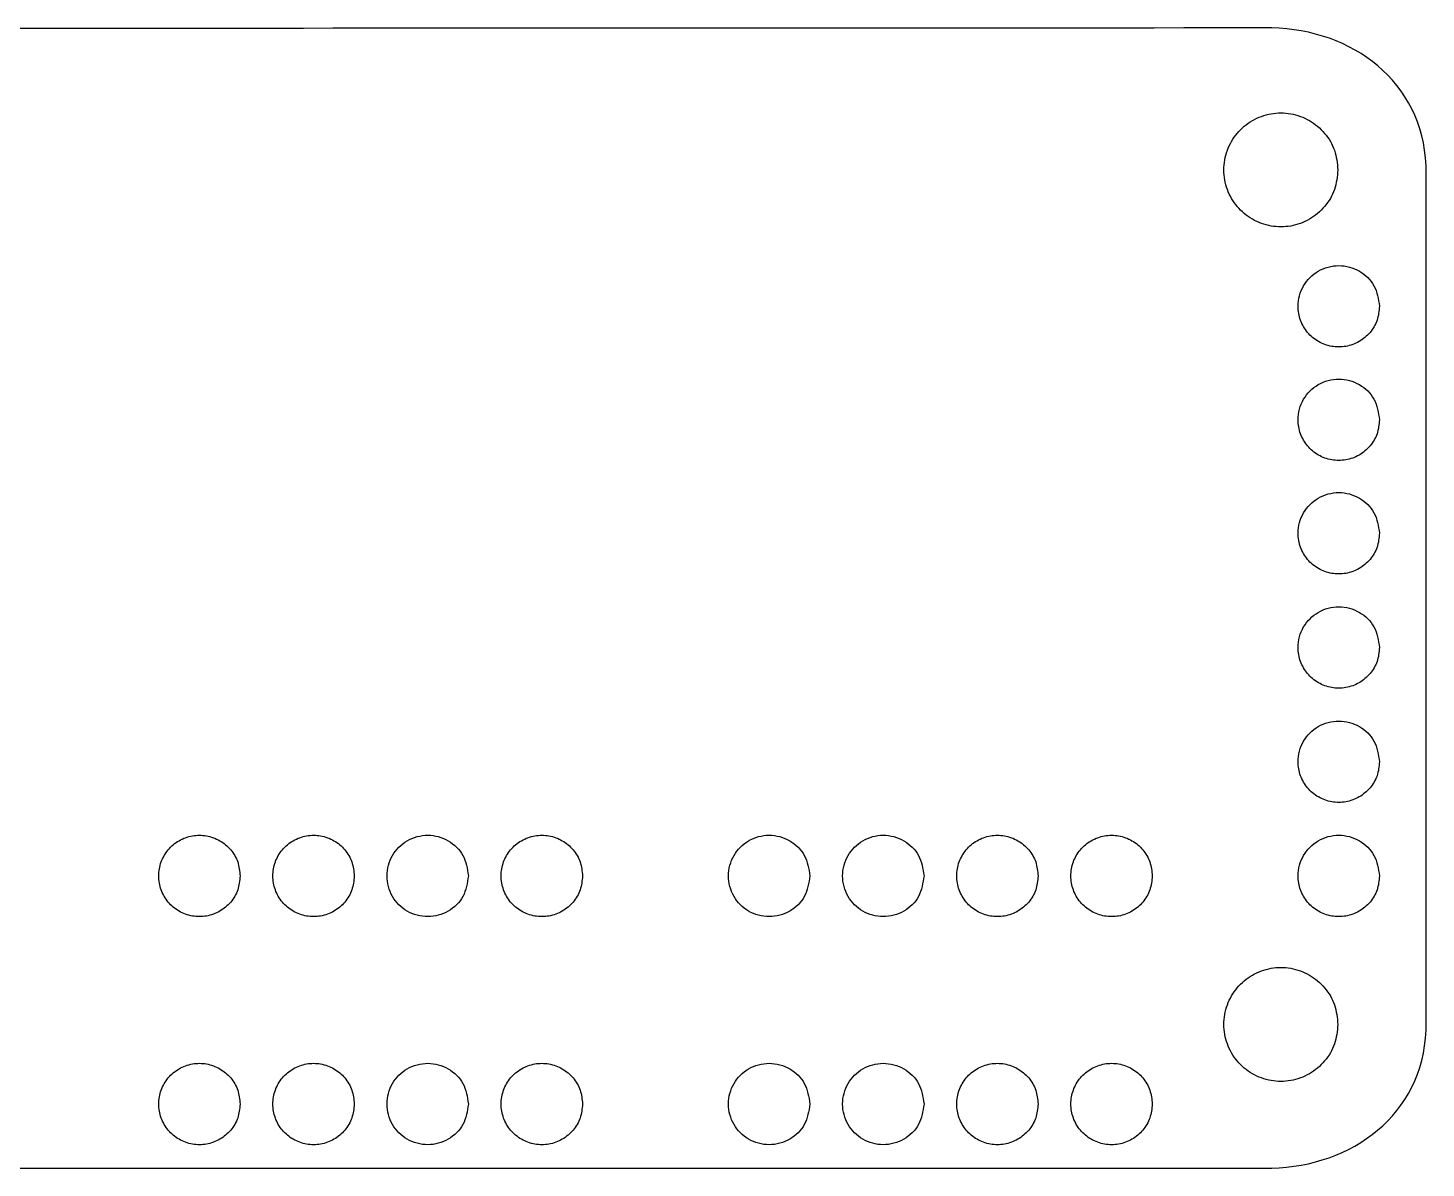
# Model space of a CAD drawing. Extents: x 95 to 331, y 960 to 1056.
# Drawn here: x 213 to 330.8, y 960 to 1056.1 of the extents above; entities that cross this region are included whole.
import ezdxf

# ---------------------------------------------------------------- set-up
doc = ezdxf.new("R2010")
doc.units = 0
doc.layers.add('drawing', color=7, linetype='CONTINUOUS')

msp = doc.modelspace()

# ---------------------------------------------------------------- linework, layer by layer
at = {"layer": 'drawing', "color": 1}
for points in [[(323.393741, 1044.101204)], [(326.899351, 1032.608542)], [(326.899351, 1023.046904)], [(326.899351, 1013.485259)], [(326.899351, 1003.861058)], [(326.899351, 994.236801)], [(230.907953, 984.612518)], [(240.52419, 984.612518)], [(250.140446, 984.612518)], [(259.756653, 984.612518)], [(278.907957, 984.612518)], [(288.524194, 984.612518)], [(298.140431, 984.612518)], [(307.756671, 984.612518)], [(326.899351, 984.612518)], [(323.393741, 972.101182)], [(230.907953, 965.394402)], [(240.52419, 965.394402)], [(250.140446, 965.394402)], [(259.756653, 965.394402)], [(278.907957, 965.394402)], [(288.524194, 965.394402)], [(298.140431, 965.394402)], [(307.756671, 965.394402)]]:
    msp.add_lwpolyline(points, close=True, dxfattribs=at)
for points in [[(317.81641, 1056.060703), (265.08202, 1056.039833), (212.34763, 1056.018953), (159.61324, 1055.998083)], [(330.82031, 1044.453279), (330.52613, 1051.548219), (324.61056, 1055.925866), (317.81641, 1056.060703)], [(316.19374, 1048.258126), (316.679767, 1048.538722), (317.215544, 1048.733209), (317.768213, 1048.829752)], [(317.768213, 1048.829752), (318.312972, 1048.924913), (318.874141, 1048.924913), (319.419269, 1048.829752)], [(319.419269, 1048.829752), (319.97231, 1048.733209), (320.508839, 1048.538722), (320.993741, 1048.258127)], [(314.085934, 1045.75055), (314.275942, 1046.269973), (314.556637, 1046.756144), (314.911463, 1047.180407)], [(314.911463, 1047.180407), (315.271439, 1047.610828), (315.707715, 1047.977531), (316.19374, 1048.258126)], [(320.993741, 1048.258127), (321.478644, 1047.977531), (321.911919, 1047.610828), (322.27602, 1047.180405)], [(322.27602, 1047.180405), (322.63491, 1046.756144), (322.926592, 1046.269974), (323.101545, 1045.750552)], [(313.79374, 1044.101205), (313.793741, 1044.662395), (313.893168, 1045.223585), (314.085934, 1045.75055)], [(323.101545, 1045.750552), (323.27904, 1045.223587), (323.336391, 1044.662396), (323.393741, 1044.101204)], [(314.085935, 1042.451857), (313.893168, 1042.978823), (313.79374, 1043.540014), (313.79374, 1044.101205)], [(323.393741, 1044.101204), (323.336391, 1043.540013), (323.27904, 1042.978823), (323.101546, 1042.451859)], [(330.82031, 971.607575), (330.82031, 995.889475), (330.82031, 1020.171375), (330.82031, 1044.453279)], [(314.911461, 1041.022004), (314.556637, 1041.446265), (314.275943, 1041.932435), (314.085935, 1042.451857)], [(323.101546, 1042.451859), (322.926592, 1041.932436), (322.63491, 1041.446265), (322.27602, 1041.022003)], [(316.193743, 1039.944282), (315.707715, 1040.224877), (315.271439, 1040.591581), (314.911461, 1041.022004)], [(322.27602, 1041.022003), (321.911918, 1040.59158), (321.478643, 1040.224877), (320.993741, 1039.944282)], [(317.768212, 1039.372657), (317.215544, 1039.4692), (316.679768, 1039.663687), (316.193743, 1039.944282)], [(319.419268, 1039.372657), (318.874141, 1039.277495), (318.312971, 1039.277495), (317.768212, 1039.372657)], [(320.993741, 1039.944282), (320.508839, 1039.663687), (319.97231, 1039.4692), (319.419268, 1039.372657)], [(320.508687, 1034.339448), (320.803917, 1034.846353), (321.232155, 1035.274327), (321.739006, 1035.569765)], [(321.739006, 1035.569765), (322.26135, 1035.874233), (322.867186, 1036.03794), (323.469909, 1036.037984)], [(323.469909, 1036.037984), (324.072632, 1036.038028), (324.672242, 1035.874409), (325.200816, 1035.569764)], [(325.200816, 1035.569764), (325.713713, 1035.274156), (326.159726, 1034.845764), (326.431132, 1034.339447)], [(320.040467, 1032.608544), (320.041444, 1033.210819), (320.204434, 1033.817049), (320.508687, 1034.339448)], [(326.431132, 1034.339447), (326.710835, 1033.817654), (326.805094, 1033.2131), (326.899351, 1032.608542)], [(320.24923, 1031.43014), (320.111331, 1031.806369), (320.039815, 1032.206575), (320.040467, 1032.608544)], [(326.899351, 1032.608542), (326.858377, 1032.207591), (326.817403, 1031.806639), (326.69059, 1031.43014)], [(320.839042, 1030.408553), (320.585577, 1030.711747), (320.385155, 1031.059295), (320.24923, 1031.43014)], [(326.69059, 1031.43014), (326.565592, 1031.059029), (326.357194, 1030.711677), (326.100778, 1030.408555)], [(321.755187, 1029.638557), (321.407925, 1029.839013), (321.096186, 1030.100957), (320.839042, 1030.408553)], [(322.880097, 1029.230151), (322.485236, 1029.299133), (322.10245, 1029.438101), (321.755187, 1029.638557)], [(325.184631, 1029.638557), (324.838185, 1029.438082), (324.454854, 1029.299129), (324.059723, 1029.230151)], [(326.100778, 1030.408555), (325.840639, 1030.101032), (325.531077, 1029.839033), (325.184631, 1029.638557)], [(324.059723, 1029.230151), (323.670247, 1029.162161), (323.269306, 1029.162157), (322.880097, 1029.230151)], [(320.508687, 1024.77781), (320.803917, 1025.284716), (321.232155, 1025.712689), (321.739006, 1026.008127)], [(321.739006, 1026.008127), (322.26135, 1026.312595), (322.867186, 1026.476303), (323.469909, 1026.476347)], [(323.469909, 1026.476347), (324.072632, 1026.476391), (324.672242, 1026.312771), (325.200816, 1026.008126)], [(325.200816, 1026.008126), (325.713713, 1025.712518), (326.159726, 1025.284126), (326.431132, 1024.777809)], [(320.040467, 1023.046906), (320.041444, 1023.649181), (320.204434, 1024.255411), (320.508687, 1024.77781)], [(326.431132, 1024.777809), (326.710835, 1024.256017), (326.805094, 1023.651462), (326.899351, 1023.046904)], [(320.24923, 1021.868502), (320.111331, 1022.244731), (320.039815, 1022.644938), (320.040467, 1023.046906)], [(326.899351, 1023.046904), (326.858377, 1022.645953), (326.817403, 1022.245001), (326.69059, 1021.868502)], [(320.839042, 1020.846916), (320.585577, 1021.150109), (320.385155, 1021.497658), (320.24923, 1021.868502)], [(326.69059, 1021.868502), (326.565592, 1021.497391), (326.357194, 1021.150039), (326.100778, 1020.846917)], [(321.755187, 1020.076919), (321.407925, 1020.277376), (321.096186, 1020.53932), (320.839042, 1020.846916)], [(322.880097, 1019.668513), (322.485236, 1019.737495), (322.10245, 1019.876463), (321.755187, 1020.076919)], [(325.184631, 1020.07692), (324.838185, 1019.876444), (324.454854, 1019.737491), (324.059723, 1019.668513)], [(326.100778, 1020.846917), (325.840639, 1020.539394), (325.531077, 1020.277396), (325.184631, 1020.07692)], [(324.059723, 1019.668513), (323.670247, 1019.600523), (323.269306, 1019.600519), (322.880097, 1019.668513)], [(321.739006, 1016.446482), (322.26135, 1016.75095), (322.867186, 1016.914657), (323.469909, 1016.914701)], [(323.469909, 1016.914701), (324.072632, 1016.914745), (324.672242, 1016.751126), (325.200816, 1016.446481)], [(320.508687, 1015.216165), (320.803917, 1015.72307), (321.232155, 1016.151044), (321.739006, 1016.446482)], [(325.200816, 1016.446481), (325.713713, 1016.150872), (326.159726, 1015.722481), (326.431132, 1015.216164)], [(320.040467, 1013.485261), (320.041444, 1014.087536), (320.204434, 1014.693766), (320.508687, 1015.216165)], [(326.431132, 1015.216164), (326.710835, 1014.694371), (326.805094, 1014.089817), (326.899351, 1013.485259)], [(320.24923, 1012.306857), (320.111331, 1012.683086), (320.039815, 1013.083292), (320.040467, 1013.485261)], [(326.899351, 1013.485259), (326.858377, 1013.084307), (326.817403, 1012.683355), (326.69059, 1012.306856)], [(320.839042, 1011.28527), (320.585577, 1011.588464), (320.385155, 1011.936012), (320.24923, 1012.306857)], [(326.69059, 1012.306856), (326.565592, 1011.935746), (326.357194, 1011.588394), (326.100778, 1011.285272)], [(321.755187, 1010.515274), (321.407925, 1010.71573), (321.096186, 1010.977674), (320.839042, 1011.28527)], [(326.100778, 1011.285272), (325.840639, 1010.977749), (325.531077, 1010.71575), (325.184631, 1010.515274)], [(322.880097, 1010.106868), (322.485236, 1010.175849), (322.10245, 1010.314818), (321.755187, 1010.515274)], [(324.059723, 1010.106868), (323.670247, 1010.038877), (323.269306, 1010.038874), (322.880097, 1010.106868)], [(325.184631, 1010.515274), (324.838185, 1010.314799), (324.454854, 1010.175846), (324.059723, 1010.106868)], [(321.739006, 1006.822281), (322.26135, 1007.12675), (322.867186, 1007.290457), (323.469909, 1007.290501)], [(323.469909, 1007.290501), (324.072632, 1007.290545), (324.672242, 1007.126925), (325.200816, 1006.822281)], [(320.508687, 1005.591965), (320.803917, 1006.09887), (321.232155, 1006.526843), (321.739006, 1006.822281)], [(325.200816, 1006.822281), (325.713713, 1006.526672), (326.159726, 1006.098281), (326.431132, 1005.591964)], [(320.040467, 1003.86106), (320.041444, 1004.463335), (320.204434, 1005.069565), (320.508687, 1005.591965)], [(326.431132, 1005.591964), (326.710835, 1005.070171), (326.805094, 1004.465616), (326.899351, 1003.861058)], [(320.24923, 1002.682656), (320.111331, 1003.058885), (320.039815, 1003.459092), (320.040467, 1003.86106)], [(326.899351, 1003.861058), (326.858377, 1003.460107), (326.817403, 1003.059155), (326.69059, 1002.682656)], [(320.839042, 1001.66107), (320.585577, 1001.964264), (320.385155, 1002.311812), (320.24923, 1002.682656)], [(326.69059, 1002.682656), (326.565592, 1002.311546), (326.357194, 1001.964193), (326.100778, 1001.661072)], [(321.755187, 1000.891074), (321.407925, 1001.09153), (321.096186, 1001.353474), (320.839042, 1001.66107)], [(326.100778, 1001.661072), (325.840639, 1001.353548), (325.531077, 1001.09155), (325.184631, 1000.891074)], [(322.880097, 1000.482668), (322.485236, 1000.551649), (322.10245, 1000.690618), (321.755187, 1000.891074)], [(324.059723, 1000.482668), (323.670247, 1000.414677), (323.269306, 1000.414673), (322.880097, 1000.482668)], [(325.184631, 1000.891074), (324.838185, 1000.690599), (324.454854, 1000.551646), (324.059723, 1000.482668)], [(320.508687, 995.967708), (320.803917, 996.474613), (321.232155, 996.902586), (321.739006, 997.198024)], [(321.739006, 997.198024), (322.26135, 997.502493), (322.867186, 997.6662), (323.469909, 997.666244)], [(323.469909, 997.666244), (324.072632, 997.666288), (324.672242, 997.502668), (325.200816, 997.198024)], [(325.200816, 997.198024), (325.713713, 996.902415), (326.159726, 996.474024), (326.431132, 995.967707)], [(320.040467, 994.236803), (320.041444, 994.839078), (320.204434, 995.445308), (320.508687, 995.967708)], [(326.431132, 995.967707), (326.710835, 995.445914), (326.805094, 994.841359), (326.899351, 994.236801)], [(320.24923, 993.058399), (320.111331, 993.434628), (320.039815, 993.834835), (320.040467, 994.236803)], [(326.899351, 994.236801), (326.858377, 993.83585), (326.817403, 993.434898), (326.69059, 993.058399)], [(320.839042, 992.036813), (320.585577, 992.340007), (320.385155, 992.687555), (320.24923, 993.058399)], [(326.69059, 993.058399), (326.565592, 992.687289), (326.357194, 992.339936), (326.100778, 992.036815)], [(321.755187, 991.266817), (321.407925, 991.467273), (321.096186, 991.729217), (320.839042, 992.036813)], [(326.100778, 992.036815), (325.840639, 991.729291), (325.531077, 991.467293), (325.184631, 991.266817)], [(322.880097, 990.858411), (322.485236, 990.927392), (322.10245, 991.066361), (321.755187, 991.266817)], [(324.059723, 990.858411), (323.670247, 990.79042), (323.269306, 990.790416), (322.880097, 990.858411)], [(325.184631, 991.266817), (324.838185, 991.066342), (324.454854, 990.927389), (324.059723, 990.858411)], [(224.847646, 986.812507), (225.104838, 987.12003), (225.416542, 987.382027), (225.763792, 987.582503)], [(225.763792, 987.582503), (226.111042, 987.782978), (226.493837, 987.921933), (226.888701, 987.99091)], [(226.888701, 987.99091), (227.277913, 988.058899), (227.678851, 988.058899), (228.068325, 987.99091)], [(228.068325, 987.99091), (228.463456, 987.921933), (228.846788, 987.782978), (229.193234, 987.582502)], [(229.193234, 987.582502), (229.539679, 987.382027), (229.849238, 987.120031), (230.109376, 986.812509)], [(234.463883, 986.812507), (234.721075, 987.12003), (235.032779, 987.382027), (235.380029, 987.582503)], [(235.380029, 987.582503), (235.727279, 987.782978), (236.110074, 987.921933), (236.504938, 987.99091)], [(236.504938, 987.99091), (236.89415, 988.058899), (237.295087, 988.058899), (237.684562, 987.99091)], [(237.684562, 987.99091), (238.079693, 987.921933), (238.463025, 987.782978), (238.809471, 987.582502)], [(238.809471, 987.582502), (239.155916, 987.382027), (239.465475, 987.120031), (239.725613, 986.812509)], [(243.749782, 986.343424), (244.045262, 986.849744), (244.473317, 987.278144), (244.980101, 987.573741)], [(244.980101, 987.573741), (245.502374, 987.878373), (246.108263, 988.04196), (246.711004, 988.041961)], [(246.711004, 988.041961), (247.313746, 988.041961), (247.91334, 987.878373), (248.44191, 987.57374)], [(248.44191, 987.57374), (248.954801, 987.278143), (249.400819, 986.849744), (249.672227, 986.343423)], [(253.696345, 986.812507), (253.953537, 987.12003), (254.265242, 987.382027), (254.612491, 987.582503)], [(254.612491, 987.582503), (254.959741, 987.782978), (255.342536, 987.921933), (255.7374, 987.99091)], [(255.7374, 987.99091), (256.126612, 988.058899), (256.52755, 988.058899), (256.917025, 987.99091)], [(256.917025, 987.99091), (257.312155, 987.921933), (257.695487, 987.782978), (258.041933, 987.582502)], [(258.041933, 987.582502), (258.388378, 987.382027), (258.697937, 987.120031), (258.958076, 986.812509)], [(272.517293, 986.343424), (272.812773, 986.849745), (273.240828, 987.278146), (273.747612, 987.573743)], [(273.747612, 987.573743), (274.269885, 987.878375), (274.875774, 988.041962), (275.478515, 988.041962)], [(275.478515, 988.041962), (276.081257, 988.041962), (276.680851, 987.878375), (277.209421, 987.573743)], [(277.209421, 987.573743), (277.722312, 987.278145), (278.16833, 986.849745), (278.439739, 986.343424)], [(282.13353, 986.343424), (282.42901, 986.849744), (282.857065, 987.278144), (283.363849, 987.573741)], [(283.363849, 987.573741), (283.886122, 987.878373), (284.492011, 988.04196), (285.094752, 988.041961)], [(285.094752, 988.041961), (285.697494, 988.041961), (286.297088, 987.878373), (286.825658, 987.57374)], [(286.825658, 987.57374), (287.338549, 987.278143), (287.784567, 986.849744), (288.055975, 986.343423)], [(292.080123, 986.812507), (292.337316, 987.12003), (292.64902, 987.382027), (292.99627, 987.582503)], [(292.99627, 987.582503), (293.34352, 987.782978), (293.726315, 987.921933), (294.121178, 987.99091)], [(294.121178, 987.99091), (294.51039, 988.058899), (294.911328, 988.058899), (295.300803, 987.99091)], [(295.300803, 987.99091), (295.695933, 987.921933), (296.079266, 987.782978), (296.425712, 987.582502)], [(296.425712, 987.582502), (296.772157, 987.382027), (297.081716, 987.120031), (297.341854, 986.812509)], [(301.696364, 986.812507), (301.953556, 987.12003), (302.265261, 987.382027), (302.61251, 987.582503)], [(302.61251, 987.582503), (302.95976, 987.782978), (303.342555, 987.921933), (303.737419, 987.99091)], [(303.737419, 987.99091), (304.126631, 988.058899), (304.527569, 988.058899), (304.917044, 987.99091)], [(304.917044, 987.99091), (305.312174, 987.921933), (305.695506, 987.782978), (306.041952, 987.582502)], [(306.041952, 987.582502), (306.388397, 987.382027), (306.697956, 987.120031), (306.958095, 986.812509)], [(320.508687, 986.343424), (320.803917, 986.850329), (321.232155, 987.278303), (321.739006, 987.573741)], [(321.739006, 987.573741), (322.26135, 987.878209), (322.867186, 988.041916), (323.469909, 988.04196)], [(323.469909, 988.04196), (324.072632, 988.042005), (324.672242, 987.878385), (325.200816, 987.57374)], [(325.200816, 987.57374), (325.713713, 987.278132), (326.159726, 986.84974), (326.431132, 986.343423)], [(224.257831, 985.790922), (224.393586, 986.162033), (224.594135, 986.509386), (224.847646, 986.812507)], [(230.109376, 986.812509), (230.365793, 986.509387), (230.574193, 986.162033), (230.699192, 985.790921)], [(233.874068, 985.790922), (234.009823, 986.162033), (234.210371, 986.509386), (234.463883, 986.812507)], [(239.725613, 986.812509), (239.98203, 986.509387), (240.19043, 986.162033), (240.315429, 985.790921)], [(243.281562, 984.61252), (243.281562, 985.217073), (243.44527, 985.821627), (243.749782, 986.343424)], [(249.672227, 986.343423), (249.951931, 985.821627), (250.046188, 985.217072), (250.140446, 984.612518)], [(253.106531, 985.790922), (253.242286, 986.162033), (253.442834, 986.509386), (253.696345, 986.812507)], [(258.958076, 986.812509), (259.214492, 986.509387), (259.422892, 986.162033), (259.547891, 985.790921)], [(272.049073, 984.61252), (272.049073, 985.217073), (272.212782, 985.821627), (272.517293, 986.343424)], [(278.439739, 986.343424), (278.719443, 985.821627), (278.8137, 985.217072), (278.907957, 984.612518)], [(281.66531, 984.61252), (281.66531, 985.217073), (281.829018, 985.821627), (282.13353, 986.343424)], [(288.055975, 986.343423), (288.335679, 985.821627), (288.429936, 985.217072), (288.524194, 984.612518)], [(291.490309, 985.790922), (291.626064, 986.162033), (291.826612, 986.509386), (292.080123, 986.812507)], [(297.341854, 986.812509), (297.598271, 986.509387), (297.80667, 986.162033), (297.93167, 985.790921)], [(301.10655, 985.790922), (301.242304, 986.162033), (301.442853, 986.509386), (301.696364, 986.812507)], [(306.958095, 986.812509), (307.214511, 986.509387), (307.422911, 986.162033), (307.54791, 985.790921)], [(320.040467, 984.61252), (320.041444, 985.214795), (320.204434, 985.821025), (320.508687, 986.343424)], [(326.431132, 986.343423), (326.710835, 985.82163), (326.805094, 985.217076), (326.899351, 984.612518)], [(224.049068, 984.61252), (224.049068, 985.013471), (224.120106, 985.414423), (224.257831, 985.790922)], [(230.699192, 985.790921), (230.826005, 985.414423), (230.86698, 985.013473), (230.907953, 984.612518)], [(233.665305, 984.61252), (233.665305, 985.013471), (233.736343, 985.414423), (233.874068, 985.790922)], [(240.315429, 985.790921), (240.442242, 985.414423), (240.483216, 985.013473), (240.52419, 984.612518)], [(252.897768, 984.61252), (252.897768, 985.013471), (252.968805, 985.414423), (253.106531, 985.790922)], [(259.547891, 985.790921), (259.674705, 985.414423), (259.715679, 985.013473), (259.756653, 984.612518)], [(291.281546, 984.61252), (291.281546, 985.013471), (291.352583, 985.414423), (291.490309, 985.790922)], [(297.93167, 985.790921), (298.058483, 985.414423), (298.099457, 985.013473), (298.140431, 984.612518)], [(300.897786, 984.61252), (300.897787, 985.013471), (300.968824, 985.414423), (301.10655, 985.790922)], [(307.54791, 985.790921), (307.674724, 985.414423), (307.715698, 985.013473), (307.756671, 984.612518)], [(224.257832, 983.434116), (224.120106, 983.810615), (224.049068, 984.211567), (224.049068, 984.61252)], [(230.907953, 984.612518), (230.86698, 984.211567), (230.826005, 983.810615), (230.699191, 983.434116)], [(233.874069, 983.434116), (233.736343, 983.810615), (233.665305, 984.211567), (233.665305, 984.61252)], [(240.52419, 984.612518), (240.483216, 984.211567), (240.442242, 983.810615), (240.315428, 983.434116)], [(243.749783, 982.881614), (243.44527, 983.403411), (243.281562, 984.007965), (243.281562, 984.61252)], [(250.140446, 984.612518), (250.046188, 984.007963), (249.951931, 983.403411), (249.672227, 982.881615)], [(253.106531, 983.434116), (252.968805, 983.810615), (252.897767, 984.211567), (252.897768, 984.61252)], [(259.756653, 984.612518), (259.715679, 984.211567), (259.674705, 983.810615), (259.547891, 983.434116)], [(272.517294, 982.881614), (272.212782, 983.403411), (272.049073, 984.007965), (272.049073, 984.61252)], [(278.907957, 984.612518), (278.8137, 984.007963), (278.719443, 983.403411), (278.439739, 982.881615)], [(282.133531, 982.881614), (281.829018, 983.403411), (281.66531, 984.007965), (281.66531, 984.61252)], [(288.524194, 984.612518), (288.429936, 984.007963), (288.335679, 983.403411), (288.055975, 982.881615)], [(291.490309, 983.434116), (291.352583, 983.810615), (291.281546, 984.211567), (291.281546, 984.61252)], [(298.140431, 984.612518), (298.099457, 984.211567), (298.058483, 983.810615), (297.931669, 983.434116)], [(301.10655, 983.434116), (300.968824, 983.810615), (300.897786, 984.211567), (300.897786, 984.61252)], [(307.756671, 984.612518), (307.715698, 984.211567), (307.674723, 983.810615), (307.54791, 983.434116)], [(320.24923, 983.434116), (320.111331, 983.810345), (320.039815, 984.210551), (320.040467, 984.61252)], [(326.899351, 984.612518), (326.858377, 984.211567), (326.817403, 983.810615), (326.69059, 983.434116)], [(224.847646, 982.412532), (224.594135, 982.715653), (224.393587, 983.063005), (224.257832, 983.434116)], [(225.763792, 981.642536), (225.416542, 981.843012), (225.104838, 982.105009), (224.847646, 982.412532)], [(230.109378, 982.412532), (229.849239, 982.105009), (229.539678, 981.843012), (229.193232, 981.642535)], [(230.699191, 983.434116), (230.574193, 983.063005), (230.365794, 982.715653), (230.109378, 982.412532)], [(234.463883, 982.412532), (234.210372, 982.715653), (234.009824, 983.063005), (233.874069, 983.434116)], [(235.380029, 981.642536), (235.032779, 981.843012), (234.721075, 982.105009), (234.463883, 982.412532)], [(239.725615, 982.412532), (239.465476, 982.105009), (239.155915, 981.843012), (238.809469, 981.642535)], [(240.315428, 983.434116), (240.190429, 983.063005), (239.98203, 982.715653), (239.725615, 982.412532)], [(244.980101, 981.651296), (244.473317, 981.946893), (244.045263, 982.375293), (243.749783, 982.881614)], [(249.672227, 982.881615), (249.400819, 982.375294), (248.954801, 981.946894), (248.44191, 981.651297)], [(253.696345, 982.412532), (253.442834, 982.715653), (253.242286, 983.063005), (253.106531, 983.434116)], [(254.612491, 981.642536), (254.265242, 981.843012), (253.953537, 982.105009), (253.696345, 982.412532)], [(258.958077, 982.412532), (258.697938, 982.105009), (258.388378, 981.843012), (258.041931, 981.642535)], [(259.547891, 983.434116), (259.422892, 983.063005), (259.214493, 982.715653), (258.958077, 982.412532)], [(273.747612, 981.651296), (273.240828, 981.946893), (272.812774, 982.375293), (272.517294, 982.881614)], [(278.439739, 982.881615), (278.16833, 982.375294), (277.722312, 981.946894), (277.209421, 981.651297)], [(283.363849, 981.651296), (282.857065, 981.946893), (282.429011, 982.375293), (282.133531, 982.881614)], [(288.055975, 982.881615), (287.784567, 982.375294), (287.338549, 981.946894), (286.825658, 981.651297)], [(292.080123, 982.412532), (291.826612, 982.715653), (291.626064, 983.063005), (291.490309, 983.434116)], [(292.99627, 981.642536), (292.64902, 981.843012), (292.337316, 982.105009), (292.080123, 982.412532)], [(297.341855, 982.412532), (297.081716, 982.105009), (296.772156, 981.843012), (296.42571, 981.642535)], [(297.931669, 983.434116), (297.80667, 983.063005), (297.598271, 982.715653), (297.341855, 982.412532)], [(301.696364, 982.412532), (301.442853, 982.715653), (301.242305, 983.063005), (301.10655, 983.434116)], [(302.61251, 981.642536), (302.265261, 981.843012), (301.953556, 982.105009), (301.696364, 982.412532)], [(306.958096, 982.412532), (306.697957, 982.105009), (306.388397, 981.843012), (306.04195, 981.642535)], [(307.54791, 983.434116), (307.422911, 983.063005), (307.214512, 982.715653), (306.958096, 982.412532)], [(320.839042, 982.41253), (320.585577, 982.715723), (320.385155, 983.063271), (320.24923, 983.434116)], [(321.755187, 981.642533), (321.407925, 981.84299), (321.096186, 982.104933), (320.839042, 982.41253)], [(326.100778, 982.412531), (325.840639, 982.105008), (325.531077, 981.843009), (325.184631, 981.642533)], [(326.69059, 983.434116), (326.565592, 983.063005), (326.357194, 982.715653), (326.100778, 982.412531)], [(226.888701, 981.234127), (226.493837, 981.303104), (226.111042, 981.44206), (225.763792, 981.642536)], [(228.068327, 981.234127), (227.678851, 981.166137), (227.277913, 981.166137), (226.888701, 981.234127)], [(229.193232, 981.642535), (228.846787, 981.442059), (228.463456, 981.303104), (228.068327, 981.234127)], [(236.504938, 981.234127), (236.110074, 981.303104), (235.727279, 981.44206), (235.380029, 981.642536)], [(237.684563, 981.234127), (237.295088, 981.166137), (236.89415, 981.166137), (236.504938, 981.234127)], [(238.809469, 981.642535), (238.463024, 981.442059), (238.079693, 981.303104), (237.684563, 981.234127)], [(246.711004, 981.183077), (246.108263, 981.183078), (245.502374, 981.346664), (244.980101, 981.651296)], [(248.44191, 981.651297), (247.91334, 981.346664), (247.313746, 981.183077), (246.711004, 981.183077)], [(255.7374, 981.234127), (255.342536, 981.303104), (254.959741, 981.44206), (254.612491, 981.642536)], [(256.917026, 981.234127), (256.527551, 981.166137), (256.126613, 981.166137), (255.7374, 981.234127)], [(258.041931, 981.642535), (257.695486, 981.442059), (257.312155, 981.303104), (256.917026, 981.234127)], [(275.478515, 981.183077), (274.875774, 981.183078), (274.269885, 981.346664), (273.747612, 981.651296)], [(277.209421, 981.651297), (276.680851, 981.346664), (276.081257, 981.183077), (275.478515, 981.183077)], [(285.094752, 981.183077), (284.492011, 981.183078), (283.886122, 981.346664), (283.363849, 981.651296)], [(286.825658, 981.651297), (286.297088, 981.346664), (285.697494, 981.183077), (285.094752, 981.183077)], [(294.121179, 981.234127), (293.726315, 981.303104), (293.34352, 981.44206), (292.99627, 981.642536)], [(295.300804, 981.234127), (294.911329, 981.166137), (294.510391, 981.166137), (294.121179, 981.234127)], [(296.42571, 981.642535), (296.079264, 981.442059), (295.695933, 981.303104), (295.300804, 981.234127)], [(303.737419, 981.234127), (303.342555, 981.303104), (302.95976, 981.44206), (302.61251, 981.642536)], [(304.917045, 981.234127), (304.52757, 981.166137), (304.126631, 981.166137), (303.737419, 981.234127)], [(306.04195, 981.642535), (305.695505, 981.442059), (305.312174, 981.303104), (304.917045, 981.234127)], [(322.880097, 981.234127), (322.485236, 981.303109), (322.10245, 981.442077), (321.755187, 981.642533)], [(324.059723, 981.234127), (323.670247, 981.166137), (323.269306, 981.166133), (322.880097, 981.234127)], [(325.184631, 981.642533), (324.838185, 981.442058), (324.454854, 981.303105), (324.059723, 981.234127)], [(316.19374, 976.258103), (316.679767, 976.538699), (317.215544, 976.733187), (317.768213, 976.829729)], [(317.768213, 976.829729), (318.312972, 976.924891), (318.874141, 976.924891), (319.419269, 976.829729)], [(319.419269, 976.829729), (319.97231, 976.733187), (320.508839, 976.538699), (320.993741, 976.258104)], [(314.911463, 975.180384), (315.271439, 975.610806), (315.707715, 975.977508), (316.19374, 976.258103)], [(320.993741, 976.258104), (321.478644, 975.977509), (321.911919, 975.610805), (322.27602, 975.180382)], [(314.085934, 973.750527), (314.275942, 974.269951), (314.556637, 974.756122), (314.911463, 975.180384)], [(322.27602, 975.180382), (322.63491, 974.756121), (322.926592, 974.269952), (323.101545, 973.75053)], [(313.79374, 972.101183), (313.793741, 972.662373), (313.893168, 973.223563), (314.085934, 973.750527)], [(323.101545, 973.75053), (323.27904, 973.223564), (323.336391, 972.662374), (323.393741, 972.101182)], [(314.085935, 970.451834), (313.893168, 970.9788), (313.79374, 971.539991), (313.79374, 972.101183)], [(323.393741, 972.101182), (323.336391, 971.53999), (323.27904, 970.9788), (323.101546, 970.451836)], [(317.81641, 960.000155), (324.56786, 960.131655), (330.52936, 964.488055), (330.82031, 971.607575)], [(314.911461, 969.021981), (314.556637, 969.446243), (314.275943, 969.932412), (314.085935, 970.451834)], [(323.101546, 970.451836), (322.926592, 969.932413), (322.63491, 969.446243), (322.27602, 969.02198)], [(224.847646, 967.594388), (225.104838, 967.901911), (225.416542, 968.163908), (225.763792, 968.364384)], [(225.763792, 968.364384), (226.111042, 968.564861), (226.493837, 968.703817), (226.888701, 968.772794)], [(226.888701, 968.772794), (227.277913, 968.840784), (227.678851, 968.840784), (228.068325, 968.772794)], [(228.068325, 968.772794), (228.463456, 968.703816), (228.846788, 968.56486), (229.193234, 968.364384)], [(229.193234, 968.364384), (229.539679, 968.163908), (229.849238, 967.901912), (230.109376, 967.59439)], [(234.463883, 967.594388), (234.721075, 967.901911), (235.032779, 968.163908), (235.380029, 968.364384)], [(235.380029, 968.364384), (235.727279, 968.564861), (236.110074, 968.703817), (236.504938, 968.772794)], [(236.504938, 968.772794), (236.89415, 968.840784), (237.295087, 968.840784), (237.684562, 968.772794)], [(237.684562, 968.772794), (238.079693, 968.703816), (238.463025, 968.56486), (238.809471, 968.364384)], [(238.809471, 968.364384), (239.155916, 968.163908), (239.465475, 967.901912), (239.725613, 967.59439)], [(243.749782, 967.125306), (244.045262, 967.631626), (244.473317, 968.060027), (244.980101, 968.355624)], [(244.980101, 968.355624), (245.502374, 968.660256), (246.108263, 968.823843), (246.711004, 968.823843)], [(246.711004, 968.823843), (247.313746, 968.823843), (247.91334, 968.660256), (248.44191, 968.355624)], [(248.44191, 968.355624), (248.954801, 968.060026), (249.400819, 967.631626), (249.672227, 967.125306)], [(253.696345, 967.594388), (253.953537, 967.901911), (254.265242, 968.163908), (254.612491, 968.364384)], [(254.612491, 968.364384), (254.959741, 968.564861), (255.342536, 968.703817), (255.7374, 968.772794)], [(255.7374, 968.772794), (256.126612, 968.840784), (256.52755, 968.840784), (256.917025, 968.772794)], [(256.917025, 968.772794), (257.312155, 968.703816), (257.695487, 968.56486), (258.041933, 968.364384)], [(258.041933, 968.364384), (258.388378, 968.163908), (258.697937, 967.901912), (258.958076, 967.59439)], [(272.517293, 967.125306), (272.812773, 967.631626), (273.240828, 968.060027), (273.747612, 968.355624)], [(273.747612, 968.355624), (274.269885, 968.660256), (274.875774, 968.823843), (275.478515, 968.823843)], [(275.478515, 968.823843), (276.081257, 968.823843), (276.680851, 968.660256), (277.209421, 968.355624)], [(277.209421, 968.355624), (277.722312, 968.060026), (278.16833, 967.631626), (278.439739, 967.125306)], [(282.13353, 967.125306), (282.42901, 967.631626), (282.857065, 968.060027), (283.363849, 968.355624)], [(283.363849, 968.355624), (283.886122, 968.660256), (284.492011, 968.823843), (285.094752, 968.823843)], [(285.094752, 968.823843), (285.697494, 968.823843), (286.297088, 968.660256), (286.825658, 968.355624)], [(286.825658, 968.355624), (287.338549, 968.060026), (287.784567, 967.631626), (288.055975, 967.125306)], [(292.080123, 967.594388), (292.337316, 967.901911), (292.64902, 968.163908), (292.99627, 968.364384)], [(292.99627, 968.364384), (293.34352, 968.564861), (293.726315, 968.703817), (294.121178, 968.772794)], [(294.121178, 968.772794), (294.51039, 968.840784), (294.911328, 968.840784), (295.300803, 968.772794)], [(295.300803, 968.772794), (295.695933, 968.703816), (296.079266, 968.56486), (296.425712, 968.364384)], [(296.425712, 968.364384), (296.772157, 968.163908), (297.081716, 967.901912), (297.341854, 967.59439)], [(301.696364, 967.594388), (301.953556, 967.901911), (302.265261, 968.163908), (302.61251, 968.364384)], [(302.61251, 968.364384), (302.95976, 968.564861), (303.342555, 968.703817), (303.737419, 968.772794)], [(303.737419, 968.772794), (304.126631, 968.840784), (304.527569, 968.840784), (304.917044, 968.772794)], [(304.917044, 968.772794), (305.312174, 968.703816), (305.695506, 968.56486), (306.041952, 968.364384)], [(306.041952, 968.364384), (306.388397, 968.163908), (306.697956, 967.901912), (306.958095, 967.59439)], [(316.193743, 967.944259), (315.707715, 968.224855), (315.271439, 968.591558), (314.911461, 969.021981)], [(322.27602, 969.02198), (321.911918, 968.591558), (321.478643, 968.224854), (320.993741, 967.944259)], [(224.257831, 966.572804), (224.393586, 966.943914), (224.594135, 967.291267), (224.847646, 967.594388)], [(230.109376, 967.59439), (230.365793, 967.291268), (230.574193, 966.943914), (230.699192, 966.572802)], [(233.874068, 966.572804), (234.009823, 966.943914), (234.210371, 967.291267), (234.463883, 967.594388)], [(239.725613, 967.59439), (239.98203, 967.291268), (240.19043, 966.943914), (240.315429, 966.572802)], [(243.281562, 965.394403), (243.281562, 965.998956), (243.44527, 966.603509), (243.749782, 967.125306)], [(249.672227, 967.125306), (249.951931, 966.603509), (250.046188, 965.998957), (250.140446, 965.394402)], [(253.106531, 966.572804), (253.242286, 966.943914), (253.442834, 967.291267), (253.696345, 967.594388)], [(258.958076, 967.59439), (259.214492, 967.291268), (259.422892, 966.943914), (259.547891, 966.572802)], [(272.049073, 965.394403), (272.049073, 965.998956), (272.212782, 966.603509), (272.517293, 967.125306)], [(278.439739, 967.125306), (278.719443, 966.603509), (278.8137, 965.998957), (278.907957, 965.394402)], [(281.66531, 965.394403), (281.66531, 965.998956), (281.829018, 966.603509), (282.13353, 967.125306)], [(288.055975, 967.125306), (288.335679, 966.603509), (288.429936, 965.998957), (288.524194, 965.394402)], [(291.490309, 966.572804), (291.626064, 966.943914), (291.826612, 967.291267), (292.080123, 967.594388)], [(297.341854, 967.59439), (297.598271, 967.291268), (297.80667, 966.943914), (297.93167, 966.572802)], [(301.10655, 966.572804), (301.242304, 966.943914), (301.442853, 967.291267), (301.696364, 967.594388)], [(306.958095, 967.59439), (307.214511, 967.291268), (307.422911, 966.943914), (307.54791, 966.572802)], [(317.768212, 967.372634), (317.215544, 967.469177), (316.679768, 967.663664), (316.193743, 967.944259)], [(319.419268, 967.372634), (318.874141, 967.277473), (318.312971, 967.277473), (317.768212, 967.372634)], [(320.993741, 967.944259), (320.508839, 967.663664), (319.97231, 967.469177), (319.419268, 967.372634)], [(224.049068, 965.394403), (224.049068, 965.795355), (224.120106, 966.196305), (224.257831, 966.572804)], [(230.699192, 966.572802), (230.826005, 966.196304), (230.86698, 965.795354), (230.907953, 965.394402)], [(233.665305, 965.394403), (233.665305, 965.795355), (233.736343, 966.196305), (233.874068, 966.572804)], [(240.315429, 966.572802), (240.442242, 966.196304), (240.483216, 965.795354), (240.52419, 965.394402)], [(252.897768, 965.394403), (252.897768, 965.795355), (252.968805, 966.196305), (253.106531, 966.572804)], [(259.547891, 966.572802), (259.674705, 966.196304), (259.715679, 965.795354), (259.756653, 965.394402)], [(291.281546, 965.394403), (291.281546, 965.795355), (291.352583, 966.196305), (291.490309, 966.572804)], [(297.93167, 966.572802), (298.058483, 966.196304), (298.099457, 965.795354), (298.140431, 965.394402)], [(300.897786, 965.394403), (300.897787, 965.795355), (300.968824, 966.196305), (301.10655, 966.572804)], [(307.54791, 966.572802), (307.674724, 966.196304), (307.715698, 965.795354), (307.756671, 965.394402)], [(224.257832, 964.215997), (224.120106, 964.592497), (224.049068, 964.99345), (224.049068, 965.394403)], [(230.907953, 965.394402), (230.86698, 964.993448), (230.826005, 964.592496), (230.699191, 964.215997)], [(233.874069, 964.215997), (233.736343, 964.592497), (233.665305, 964.99345), (233.665305, 965.394403)], [(240.52419, 965.394402), (240.483216, 964.993448), (240.442242, 964.592496), (240.315428, 964.215997)], [(243.749783, 963.663495), (243.44527, 964.185293), (243.281562, 964.789848), (243.281562, 965.394403)], [(250.140446, 965.394402), (250.046188, 964.789848), (249.951931, 964.185294), (249.672227, 963.663496)], [(253.106531, 964.215997), (252.968805, 964.592497), (252.897767, 964.99345), (252.897768, 965.394403)], [(259.756653, 965.394402), (259.715679, 964.993448), (259.674705, 964.592496), (259.547891, 964.215997)], [(272.517294, 963.663495), (272.212782, 964.185293), (272.049073, 964.789848), (272.049073, 965.394403)], [(278.907957, 965.394402), (278.8137, 964.789848), (278.719443, 964.185294), (278.439739, 963.663496)], [(282.133531, 963.663495), (281.829018, 964.185293), (281.66531, 964.789848), (281.66531, 965.394403)], [(288.524194, 965.394402), (288.429936, 964.789848), (288.335679, 964.185294), (288.055975, 963.663496)], [(291.490309, 964.215997), (291.352583, 964.592497), (291.281546, 964.99345), (291.281546, 965.394403)], [(298.140431, 965.394402), (298.099457, 964.993448), (298.058483, 964.592496), (297.931669, 964.215997)], [(301.10655, 964.215997), (300.968824, 964.592497), (300.897786, 964.99345), (300.897786, 965.394403)], [(307.756671, 965.394402), (307.715698, 964.993448), (307.674723, 964.592496), (307.54791, 964.215997)], [(224.847646, 963.194413), (224.594135, 963.497534), (224.393587, 963.844886), (224.257832, 964.215997)], [(230.699191, 964.215997), (230.574193, 963.844886), (230.365794, 963.497534), (230.109378, 963.194413)], [(234.463883, 963.194413), (234.210372, 963.497534), (234.009824, 963.844886), (233.874069, 964.215997)], [(240.315428, 964.215997), (240.190429, 963.844886), (239.98203, 963.497534), (239.725615, 963.194413)], [(244.980101, 962.433177), (244.473317, 962.728774), (244.045263, 963.157174), (243.749783, 963.663495)], [(249.672227, 963.663496), (249.400819, 963.157175), (248.954801, 962.728775), (248.44191, 962.433178)], [(253.696345, 963.194413), (253.442834, 963.497534), (253.242286, 963.844886), (253.106531, 964.215997)], [(259.547891, 964.215997), (259.422892, 963.844886), (259.214493, 963.497534), (258.958077, 963.194413)], [(273.747612, 962.433177), (273.240828, 962.728774), (272.812774, 963.157174), (272.517294, 963.663495)], [(278.439739, 963.663496), (278.16833, 963.157175), (277.722312, 962.728775), (277.209421, 962.433178)], [(283.363849, 962.433177), (282.857065, 962.728774), (282.429011, 963.157174), (282.133531, 963.663495)], [(288.055975, 963.663496), (287.784567, 963.157175), (287.338549, 962.728775), (286.825658, 962.433178)], [(292.080123, 963.194413), (291.826612, 963.497534), (291.626064, 963.844886), (291.490309, 964.215997)], [(297.931669, 964.215997), (297.80667, 963.844886), (297.598271, 963.497534), (297.341855, 963.194413)], [(301.696364, 963.194413), (301.442853, 963.497534), (301.242305, 963.844886), (301.10655, 964.215997)], [(307.54791, 964.215997), (307.422911, 963.844886), (307.214512, 963.497534), (306.958096, 963.194413)], [(225.763792, 962.424418), (225.416542, 962.624893), (225.104838, 962.88689), (224.847646, 963.194413)], [(226.888701, 962.016011), (226.493837, 962.084987), (226.111042, 962.223942), (225.763792, 962.424418)], [(229.193232, 962.424417), (228.846787, 962.223942), (228.463456, 962.084987), (228.068327, 962.016011)], [(230.109378, 963.194413), (229.849239, 962.88689), (229.539678, 962.624893), (229.193232, 962.424417)], [(235.380029, 962.424418), (235.032779, 962.624893), (234.721075, 962.88689), (234.463883, 963.194413)], [(236.504938, 962.016011), (236.110074, 962.084987), (235.727279, 962.223942), (235.380029, 962.424418)], [(238.809469, 962.424417), (238.463024, 962.223942), (238.079693, 962.084987), (237.684563, 962.016011)], [(239.725615, 963.194413), (239.465476, 962.88689), (239.155915, 962.624893), (238.809469, 962.424417)], [(246.711004, 961.964958), (246.108263, 961.964959), (245.502374, 962.128545), (244.980101, 962.433177)], [(248.44191, 962.433178), (247.91334, 962.128545), (247.313746, 961.964958), (246.711004, 961.964958)], [(254.612491, 962.424418), (254.265242, 962.624893), (253.953537, 962.88689), (253.696345, 963.194413)], [(255.7374, 962.016011), (255.342536, 962.084987), (254.959741, 962.223942), (254.612491, 962.424418)], [(258.041931, 962.424417), (257.695486, 962.223942), (257.312155, 962.084987), (256.917026, 962.016011)], [(258.958077, 963.194413), (258.697938, 962.88689), (258.388378, 962.624893), (258.041931, 962.424417)], [(275.478515, 961.964958), (274.875774, 961.964959), (274.269885, 962.128545), (273.747612, 962.433177)], [(277.209421, 962.433178), (276.680851, 962.128545), (276.081257, 961.964958), (275.478515, 961.964958)], [(285.094752, 961.964958), (284.492011, 961.964959), (283.886122, 962.128545), (283.363849, 962.433177)], [(286.825658, 962.433178), (286.297088, 962.128545), (285.697494, 961.964958), (285.094752, 961.964958)], [(292.99627, 962.424418), (292.64902, 962.624893), (292.337316, 962.88689), (292.080123, 963.194413)], [(294.121179, 962.016011), (293.726315, 962.084987), (293.34352, 962.223942), (292.99627, 962.424418)], [(296.42571, 962.424417), (296.079264, 962.223942), (295.695933, 962.084987), (295.300804, 962.016011)], [(297.341855, 963.194413), (297.081716, 962.88689), (296.772156, 962.624893), (296.42571, 962.424417)], [(302.61251, 962.424418), (302.265261, 962.624893), (301.953556, 962.88689), (301.696364, 963.194413)], [(303.737419, 962.016011), (303.342555, 962.084987), (302.95976, 962.223942), (302.61251, 962.424418)], [(306.04195, 962.424417), (305.695505, 962.223942), (305.312174, 962.084987), (304.917045, 962.016011)], [(306.958096, 963.194413), (306.697957, 962.88689), (306.388397, 962.624893), (306.04195, 962.424417)], [(228.068327, 962.016011), (227.678851, 961.948021), (227.277913, 961.948021), (226.888701, 962.016011)], [(237.684563, 962.016011), (237.295088, 961.948021), (236.89415, 961.948021), (236.504938, 962.016011)], [(256.917026, 962.016011), (256.527551, 961.948021), (256.126613, 961.948021), (255.7374, 962.016011)], [(295.300804, 962.016011), (294.911329, 961.948021), (294.510391, 961.948021), (294.121179, 962.016011)], [(304.917045, 962.016011), (304.52757, 961.948021), (304.126631, 961.948021), (303.737419, 962.016011)], [(108.24805, 960.000155), (178.10417, 960.000155), (247.96029, 960.000155), (317.81641, 960.000155)]]:
    msp.add_open_spline(points, degree=3, dxfattribs=at)

doc.saveas('drawing.dxf')
